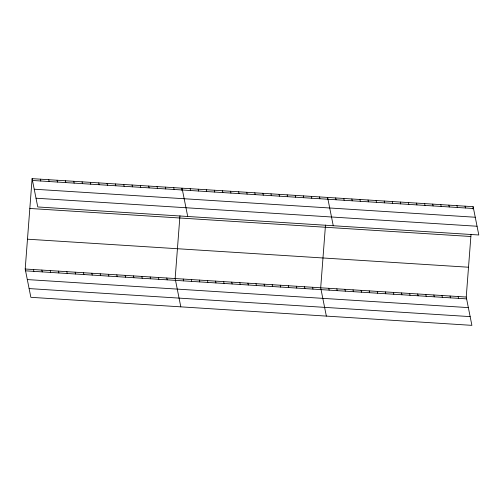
<?xml version="1.0" encoding="UTF-8"?>
<svg xmlns="http://www.w3.org/2000/svg" width="504" height="504" viewBox="0 0 504 504"><rect width="100%" height="100%" fill="white"/><g stroke="black" fill="none" stroke-linecap="round" stroke-linejoin="round"><path stroke-width="0.76" d="M471.038 234.266L466.238 297.045L471.895 325.351L30.857 297.316L25.2 269.016L32.105 178.649L473.143 206.684L478.8 234.984L37.762 206.955L32.105 178.649M179.953 215.762L175.153 278.542L180.81 306.848M181.887 190.417L182.057 188.181L187.715 216.487M325.496 225.017L320.695 287.797L326.353 316.103M327.43 199.666L327.6 197.429L333.257 225.735M472.973 208.921L473.143 206.684M32.47 180.47L473.508 208.505M34.215 189.208L475.253 217.243M36.017 198.211L477.055 226.246M29.831 208.467L470.862 236.502M27.481 239.192L468.518 267.227M25.2 269.016L466.238 297.045M25.565 270.837L466.603 298.872M27.311 279.575L468.348 307.61M29.112 288.578L470.144 316.613M465.06 206.167L465.425 207.988M456.971 205.651L457.336 207.478M448.888 205.141L449.253 206.961M440.798 204.624L441.164 206.445M458.149 296.535L458.514 298.355M432.716 204.114L433.081 205.934M450.066 296.018L450.431 297.839M424.633 203.597L424.992 205.418M441.983 295.508L442.342 297.329M416.543 203.087L416.909 204.907M433.894 294.991L434.259 296.812M408.461 202.57L408.826 204.391M425.811 294.475L426.17 296.302M400.371 202.054L400.737 203.881M417.721 293.964L418.087 295.785M392.288 201.543L392.654 203.364M409.639 293.448L410.004 295.268M384.199 201.027L384.565 202.847M401.549 292.937L401.915 294.758M376.116 200.516L376.482 202.337M393.466 292.421L393.832 294.242M368.033 200L368.392 201.821M385.377 291.911L385.743 293.731M359.944 199.489L360.31 201.31M377.294 291.394L377.66 293.215M351.861 198.973L352.22 200.794M369.212 290.877L369.571 292.704M343.772 198.456L344.137 200.283M361.122 290.367L361.488 292.188M335.689 197.946L336.055 199.767M353.039 289.85L353.399 291.671M344.95 289.34L345.316 291.161M319.517 196.919L319.882 198.74M336.867 288.823L337.233 290.644M311.428 196.403L311.793 198.223M328.778 288.307L329.144 290.134M303.345 195.886L303.71 197.713M295.262 195.376L295.621 197.196M312.606 287.28L312.971 289.107M287.173 194.859L287.538 196.68M304.523 286.77L304.889 288.59M279.09 194.349L279.449 196.169M296.44 286.253L296.799 288.074M271.001 193.832L271.366 195.653M288.351 285.743L288.716 287.563M262.918 193.322L263.283 195.143M280.268 285.226L280.633 287.047M254.829 192.805L255.194 194.626M272.179 284.71L272.544 286.537M246.746 192.289L247.111 194.116M264.096 284.199L264.461 286.02M238.657 191.778L239.022 193.599M256.007 283.683L256.372 285.503M230.574 191.262L230.939 193.082M247.924 283.172L248.289 284.993M222.491 190.751L222.85 192.572M239.841 282.656L240.2 284.476M214.402 190.235L214.767 192.056M231.752 282.146L232.117 283.966M206.319 189.724L206.678 191.545M223.669 281.629L224.028 283.45M198.229 189.208L198.595 191.029M215.58 281.112L215.945 282.939M190.147 188.691L190.512 190.518M207.497 280.602L207.862 282.423M199.408 280.085L199.773 281.906M173.729 187.652L174.094 189.472M191.325 279.575L191.69 281.396M165.4 187.123L165.759 188.943M183.236 279.058L183.601 280.879M157.065 186.593L157.431 188.414M148.737 186.064L149.102 187.885M166.824 278.013L167.183 279.84M140.408 185.535L140.767 187.356M158.489 277.483L158.855 279.31M132.073 184.999L132.439 186.827M150.16 276.954L150.526 278.781M123.745 184.47L124.11 186.297M141.832 276.425L142.191 278.246M115.416 183.941L115.775 185.768M133.497 275.896L133.862 277.717M107.081 183.412L107.447 185.239M125.168 275.367L125.534 277.187M98.752 182.883L99.118 184.703M116.84 274.837L117.199 276.658M90.424 182.353L90.783 184.174M108.505 274.308L108.87 276.129M82.089 181.824L82.454 183.645M100.176 273.779L100.542 275.6M73.76 181.295L74.126 183.116M91.848 273.25L92.207 275.071M65.432 180.766L65.791 182.587M83.513 272.721L83.878 274.541M57.097 180.237L57.462 182.057M75.184 272.192L75.55 274.012M48.768 179.708L49.134 181.528M66.856 271.662L67.215 273.483M40.44 179.178L40.799 180.999M58.521 271.133L58.886 272.954M50.192 270.604L50.557 272.425M41.864 270.075L42.223 271.895M33.529 269.546L33.894 271.366"/></g></svg>
